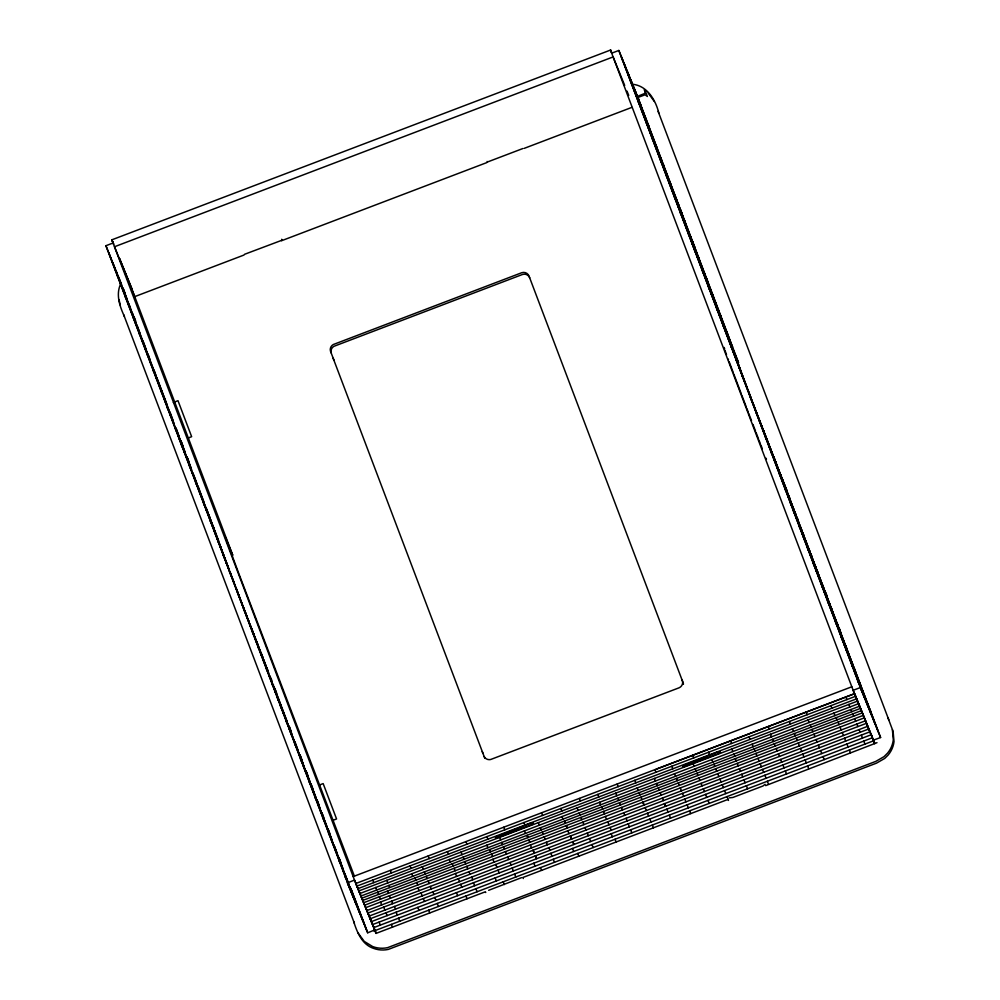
<?xml version="1.0" encoding="UTF-8"?>
<svg xmlns="http://www.w3.org/2000/svg" width="1000" height="1000" viewBox="0 0 1000 1000"><rect width="100%" height="100%" fill="white"/><g stroke="black" fill="none" stroke-linecap="round" stroke-linejoin="round"><path stroke-width="1.5" d="M692.95 244.7L692.487 241.225M121.175 282.95C115.35 293.788 119.663 306.163 124.4 316.488M495.487 837.075L530.025 823.4L532.888 822.837L533.413 824.025L495.95 838.312L495.475 837.188M682.575 765.85L717.125 752.188L719.987 751.612L720.512 752.8L683.05 767.087L682.562 765.962M765.15 784.35L762.938 786.012L732.825 797.487L729.35 797.85M521.512 877.663L488.663 890.312M187.8 438.15L191.637 436.675L178 400.7L173.388 402.438M332.738 820.425L336.562 818.95L323.162 783.6L319.4 785.013M349.562 888.162L105.925 245.712L113.062 243M611.688 53.175L618.837 50.462L639.113 100.412M638.55 95.925L644.725 93.475L645.163 90.775L647.375 96.475L645.113 94.787L638.1 97.387M522.875 148.525L487.312 162.062L487.062 161.45M244.088 255L134.738 296.625L114.488 246.75L613.112 56.925L624.688 85.425M281.537 240.738L486.725 162.625M524.188 148.375L631.912 107.362M353.188 876.587L851.812 686.775M873.112 739.412L874.688 743.575L854.438 693.7L355.812 883.512L111.862 239.825L610.675 50L611.825 52.85M656.188 769.212L854.625 693.688L874.688 743.575M356.887 886.125L855.662 696.25M357.925 888.662L856.675 698.8M358.862 890.95L857.6 701.087M359.913 893.512L858.637 703.662M360.95 896.05L859.65 706.188M361.838 898.213L860.525 708.375M362.762 900.45L861.438 710.612M363.688 902.712L862.337 712.875M364.7 905.188L863.337 715.362M365.725 907.675L864.338 717.862M366.9 910.562L865.512 720.75M367.938 913.1L866.525 723.3M369.162 916.087L867.738 726.287M370.262 918.75L868.812 728.962M371.425 921.6L869.963 731.812M372.638 924.562L871.15 734.775M373.888 927.562L872.362 737.8M373.925 931.025L874.038 740.638M376.238 933.325L355.812 883.512L376.062 933.388L485.412 891.762L485.725 892.525M727.025 796.6L728.138 799.362L522.863 877.5L523.288 878.538M876.988 742.688L765.7 785.612M631.562 84.213C646.737 84.975 655.588 99.738 658.812 113.05M644.137 89.913L646.162 91.463M680.387 210.775L681.8 213.05L680.975 210.75M825.475 593.562L826.888 595.837M648.175 93.025L654.325 101.475M731.363 344.012L726.2 331.4M727.425 334.725L726.988 333.787L734.65 354.8M214.475 529.925L214.213 529.312M358.15 933.088L364.25 941.4L372.7 946.575A26.263 25.438 -22.1 0 0 387.612 947.65L875.763 761.4L884 756.663L887.537 753.15A25.663 24.863 -22.1 0 0 893.3 739.85L892.4 729.7M750.788 397.85L751.188 398.537M237.875 593.112L238.275 593.8L235.987 587.65M244.525 254.312L282.062 240.2L281.712 239.262M206.55 509.188L206.575 509.588M639.125 792.6L640.062 794.887M501.737 842.387L502.638 844.613M747.613 389.5L748.8 392.275M617.775 798.213L618.688 800.438M720.85 317.288L719.3 313.625L751.213 398.45M789.788 498.162L788.612 495.238M839.887 630.025L839.488 628.938M132.287 289.637L119.45 258.325L132.113 289.7L232.787 555.312L224.737 535.638L238.612 573L354.425 876.237M207.1 510.5L207.425 511.262M713.512 299.387L714.425 301.613M731.525 344.412L732.5 346.825L732.275 346.2M744.438 381.138L746.413 385.975M784.175 485.637L785.1 487.925M755.062 751.112L754.137 748.85M695.25 768.775L696.137 770.95M540.438 827.712L541.325 829.887M424.387 871.888L425.275 874.062M200.613 494.637L201.513 496.875M213.287 526.663L213.562 527.325M231.525 576.4L233.5 581.225M621.625 57.825L622.675 60.412M624.637 65.25L625.688 67.85M626.712 70.35L627.6 72.55M628.513 74.8L629.412 77.013M630.45 79.562L631.438 82M632.638 84.938L633.625 87.387M634.888 90.487L635.95 93.1M637.1 95.95L638.3 98.9M639.538 101.938L640.75 104.938M629.612 78.7L630.662 81.3M632.6 86.088L633.663 88.675M634.525 90.812L635.438 93.062M636.35 95.325L637.362 97.8M638.375 100.288L639.55 103.188M640.575 105.725L641.787 108.713M642.875 111.388L644.038 114.237M645.238 117.188L646.462 120.213M647.688 123.212L648.8 125.975M637.812 100.525L638.862 103.112M640.825 107.963L641.875 110.55M642.862 112.963L643.763 115.175M644.663 117.4L645.575 119.65M646.587 122.137L647.6 124.625M648.775 127.513L649.8 130.05M651.012 133.038L652.1 135.712M653.263 138.575L654.463 141.525M655.688 144.537L656.9 147.55M645.788 121.4L646.85 124M647.975 126.65L649.025 129.238M649.862 131.263L650.775 133.537M651.7 135.8L652.7 138.275M653.713 140.762L654.887 143.663M655.925 146.2L657.138 149.188M658.213 151.862L659.375 154.713M660.575 157.662L661.8 160.688M663.025 163.688L664.137 166.45M651.625 136.962L652.663 139.537M654.638 144.4L655.675 146.962M656.675 149.412L657.562 151.588M658.5 153.925L659.425 156.175M660.425 158.663L661.438 161.15M662.613 164.05L663.65 166.588M664.862 169.575L665.95 172.25M667.1 175.1L668.3 178.05M669.525 181.062L670.75 184.075M659.6 157.85L660.65 160.413M662.775 165.688L663.825 168.275M664.663 170.325L665.575 172.575M666.488 174.838L667.5 177.325M668.512 179.8L669.688 182.7M670.713 185.238L671.925 188.225M673.012 190.9L674.175 193.75M675.375 196.713L676.6 199.725M677.825 202.738L678.938 205.487M680.362 209.237L681.225 211.388M665.825 174.45L666.875 177.013M668.85 181.887L669.887 184.45M670.888 186.9L671.762 189.075M672.825 191.7L673.737 193.95M674.75 196.438L675.75 198.925M676.925 201.812L677.962 204.35M679.175 207.338L680.263 210.012M681.413 212.862L682.625 215.825M683.838 218.837L685.062 221.85M673.812 195.338L674.85 197.9M677.575 204.725L678.625 207.312M679.45 209.338L680.375 211.612M681.287 213.875L682.3 216.363M683.312 218.85L684.488 221.737M685.512 224.275L686.725 227.262M687.812 229.938L688.975 232.787M690.175 235.75L691.4 238.762M692.613 241.775L693.737 244.525M694.137 245.575L695 247.712M680.225 211.938L679.75 210.775L680.788 213.55M680.037 211.938L681.075 214.5M683.05 219.375L684.1 221.938M685.088 224.375L685.975 226.562M686.925 228.888L687.837 231.15M688.838 233.625L689.85 236.112M691.025 239.013L692.062 241.55M693.275 244.537L694.362 247.213M695.512 250.062L696.712 253.012M697.938 256.025L699.163 259.037M688.025 232.812L689.062 235.387M691.287 240.912L692.337 243.5M693.162 245.525L694.087 247.8M695.037 250.162L696.05 252.638M697.062 255.125L698.238 258.025M699.262 260.562L700.475 263.55M701.562 266.225L702.725 269.075M703.925 272.025L705.15 275.038M706.363 278.05L707.487 280.812M693.6 247.3L693.975 248.225M694.237 249.425L695.288 251.988M697.262 256.85L698.3 259.425M699.3 261.863L700.175 264.037M701.125 266.375L702.038 268.637M703.05 271.112L704.062 273.6M705.238 276.5L706.263 279.037M707.475 282.025L708.562 284.7M709.725 287.55L710.925 290.5M712.15 293.512L713.375 296.525M702.225 270.3L703.275 272.863M705.013 277.113L706.062 279.7M706.912 281.788L707.812 284.025M708.737 286.288L709.737 288.775M710.75 291.262L711.925 294.15M712.962 296.688L714.175 299.675M715.263 302.35L716.413 305.2M720.062 314.188L721.188 316.938M708.45 286.913L709.488 289.475M711.462 294.337L712.513 296.9M715.337 303.863L716.25 306.125M717.262 308.6L718.275 311.087M721.725 319.587L722.775 322.188M726.363 331L727.537 333.925M716.438 307.787L717.475 310.35M718.863 313.663L719.887 316.188M720.662 318.062L721.575 320.312M722.775 324.688L723.812 327.25M725.788 332.113L726.825 334.675M730.75 345.562L731.8 348.125M611.65 52.862L610.487 50.012L854.438 693.7M627 91.125L628.737 95.4M736.137 359.938L737.175 362.5M739.075 367.175L740.125 369.75M742.325 376.287L743.375 378.85M746.125 385.788L747.175 388.35M750.525 397.725L751.562 400.288M756.4 413.413L757.438 415.988M759.425 420.85L760.462 423.413M764.825 435.45L765.863 438.025M768.425 444.438L769.45 446.962M770.438 449.4L771.35 451.65M770.7 451.15L771.737 453.713M773.725 458.587L774.762 461.15M776.675 465.85L775.763 463.625M777.588 468.1L778.5 470.35M779.513 472.837L780.525 475.325M785.025 486.425L784 483.913M786.188 489.275L787.463 492.45M779.025 472.938L780.075 475.5M782.225 480.85L783.288 483.45M786.012 490.188L787.025 492.675M788.037 495.163L789.212 498.05M790.238 500.588L791.45 503.575M792.575 506.325L793.55 508.725M796.1 515.013L794.788 511.763M784.912 488.638L785.95 491.2M787.925 496.062L788.975 498.625M790.025 501.25L790.913 503.425M791.787 505.588L792.712 507.837M793.725 510.325L794.725 512.812M795.9 515.712L796.938 518.25M798.15 521.237L799.237 523.913M800.387 526.763L801.587 529.712M802.812 532.725L804.038 535.737M790.562 503.1L790.875 503.875M793.238 510.425L794.275 512.987M795.95 517.062L797 519.65M797.9 521.85L798.825 524.125M799.712 526.312L800.725 528.8M801.725 531.287L802.9 534.188M803.938 536.725L805.15 539.712M806.237 542.388L807.387 545.237M808.587 548.188L809.812 551.2M811.038 554.212L812.163 556.975M799.112 526.112L800.163 528.688M802.138 533.55L803.175 536.112M804.237 538.725L805.125 540.913M806 543.075L806.912 545.325M807.925 547.812L808.938 550.3M810.113 553.2L811.137 555.737M812.35 558.725L813.438 561.4M814.6 564.25L815.8 567.2M817.025 570.212L818.25 573.225M804.175 539.062L804.625 540.163M826.087 593.6L827 595.988M807.45 547.9L808.487 550.475M809.688 553.288L810.738 555.875M811.625 558.075L812.55 560.35M813.462 562.6L814.475 565.087M815.487 567.575L816.663 570.462M817.688 573L818.9 575.988M819.987 578.663L821.15 581.512M822.35 584.475L823.575 587.487M824.788 590.5L826.4 594.375M813.325 563.6L814.362 566.163M816.338 571.038L817.387 573.6M818.438 576.213L819.325 578.387M820.1 580.275L821.012 582.525M822.025 585.013L823.037 587.5M824.212 590.388L825.238 592.925M826.45 595.913L827.537 598.587M828.7 601.438L829.9 604.4M831.125 607.413L832.337 610.425M839.287 628.538L840.15 630.688M821.65 585.388L822.7 587.95M824.475 592.325L825.537 594.913M826.425 597.112L827.337 599.375M828.263 601.638L829.275 604.125M830.275 606.613L831.45 609.5M832.487 612.038L833.7 615.025M834.788 617.7L835.938 620.55M837.138 623.513L838.363 626.525M839.587 629.538L840.713 632.288M827.537 601.087L828.575 603.65M830.55 608.525L831.587 611.087M832.65 613.7L833.538 615.887M834.412 618.038L835.337 620.3M836.338 622.775L837.35 625.262M838.525 628.162L839.55 630.7M840.763 633.688L841.85 636.362M843.012 639.212L844.212 642.163M845.438 645.175L846.663 648.188M724.087 347.463L724.663 348.862M835.462 621.838L836.513 624.425M839.275 631.35L840.325 633.95M841.213 636.15L842.138 638.413M843.062 640.675L844.062 643.162M845.075 645.65L846.25 648.538M847.288 651.075L848.5 654.062M849.575 656.737L850.738 659.587M851.938 662.55L853.162 665.562M854.388 668.575L855.5 671.338M841.35 637.525L842.4 640.125M844.362 644.963L845.413 647.562M846.462 650.138L847.362 652.35M848.263 654.562L849.175 656.825M850.188 659.3L851.2 661.787M852.362 664.688L853.4 667.225M854.613 670.212L855.7 672.887M856.85 675.738L858.062 678.688M859.275 681.712L860.5 684.712M851.65 664.538L852.7 667.125M854.65 671.912L855.7 674.513M856.575 676.65L857.487 678.9M858.4 681.15L859.412 683.637M860.413 686.125L861.587 689.013M862.625 691.55L863.838 694.538M864.925 697.212L866.075 700.062M867.275 703.025L868.5 706.038M869.725 709.05L870.85 711.812M857.525 680.238L858.587 682.825M880.588 737.513L860.312 687.575L853.175 690.3L873.4 740.125L880.6 737.525L765.6 436.062M845.863 697.025L846.9 699.587M848.863 704.412L849.9 706.975M850.95 709.55L851.825 711.712M852.75 713.975L853.625 716.15M854.65 718.675L855.662 721.162M856.85 724.075L857.85 726.562M859.163 729.775L860.163 732.25M861.325 735.1L862.475 737.938M863.775 741.15L864.975 744.087M836.188 717.638L837.1 719.875M840.037 727.113L841.213 730M842.237 732.537L843.45 735.525M844.538 738.2L845.7 741.05M846.9 744.013L848.125 747.025M830.888 705.662L831.925 708.225M833.888 713.062L834.925 715.625M849.35 750.037L850.475 752.788M806.137 712.15L807.175 714.712M808.05 719.95L809.1 722.537M810.2 725.013L811.1 727.212M813.925 734.175L814.938 736.663M818.35 745.088L819.438 747.763M820.6 750.612L821.8 753.562M823.025 756.587L824.237 759.587M816.112 739.562L817.138 742.1M794.412 733.512L795.337 735.775M796.263 738.037L797.262 740.525M798.275 743.012L799.45 745.9M800.487 748.438L801.7 751.425M802.775 754.1L803.938 756.95M805.138 759.912L806.363 762.925M807.588 765.938L808.7 768.688M789.412 721.45L790.462 724.013M792.412 728.838L793.475 731.425M768.337 726.538L769.375 729.1M770.45 734.262L771.488 736.825M772.6 739.325L773.487 741.5M774.312 743.787L775.225 746.05M776.237 748.525L777.237 751.012M778.413 753.913L779.45 756.45M780.662 759.438L781.75 762.113M782.9 764.963L784.1 767.913M785.325 770.925L786.55 773.938M755.975 753.375L756.988 755.863M758 758.337L759.175 761.237M760.2 763.775L761.413 766.762M762.5 769.438L763.662 772.288M764.862 775.238L766.087 778.263M767.3 781.263L768.425 784.025M752.138 744.163L753.188 746.762M748.988 736.838L750.025 739.4M730.537 740.925L731.575 743.487M731.762 748.988L732.812 751.55M733.925 754.05L734.812 756.225M735.337 758.625L736.25 760.875M737.262 763.363L738.275 765.85M739.45 768.737L740.475 771.275M741.688 774.275L742.775 776.938M743.938 779.8L745.138 782.75M746.363 785.763L747.575 788.775M713.863 764.175L714.788 766.45M715.7 768.7L716.7 771.188M717.712 773.675L718.888 776.575M719.912 779.112L721.125 782.1M722.212 784.775L723.375 787.625M724.575 790.575L725.8 793.587M711.862 759.5L712.913 762.1M728.05 799.388L728.487 800.45M708.562 752.225L709.6 754.788M692.738 755.312L693.775 757.875M693.088 763.713L694.137 766.275M696.963 773.238L697.875 775.487M698.888 777.975L699.887 780.462M701.062 783.35L702.1 785.888M703.312 788.875L704.4 791.55M705.55 794.4L706.75 797.362M707.975 800.375L709.2 803.388M671.787 766.225L672.825 768.787M674.5 773.7L675.55 776.3M676.5 778.375L677.412 780.65M678.263 782.962L679.262 785.438M680.275 787.925L681.45 790.825M682.475 793.363L683.688 796.35M684.775 799.025L685.938 801.875M687.138 804.825L688.363 807.85M689.587 810.85L690.7 813.612M654.938 769.7L655.975 772.262M656.575 783.5L657.463 785.675M658.275 787.95L659.188 790.212M660.2 792.7L661.213 795.188M662.387 798.075L663.413 800.612M664.625 803.6L665.713 806.275M666.875 809.125L668.075 812.087M669.3 815.1L670.525 818.112M654.412 778.438L655.462 781M664.475 803.662L665.562 806.338M634.812 780.3L635.85 782.862M637.137 787.925L638.188 790.525M640.9 797.175L641.988 799.638M643 802.125L644.175 805.013M645.125 807.575L646.413 810.537M647.425 813.238L648.662 816.062M649.862 819.025L651.087 822.038M652.3 825.05L653.425 827.8M642.775 802.2L643.95 805.1M617.137 784.087L618.188 786.65M626.1 818.275L627.188 820.95M615.725 793.162L616.775 795.725M619.6 802.675L620.513 804.938M621.525 807.425L622.525 809.912M623.713 812.825L624.725 815.312M628.188 823.85L629.388 826.812M630.612 829.825L631.838 832.837M597.837 794.375L598.875 796.938M615.025 839.237L616.15 841.988M601.712 806.888L602.7 809.112M603.538 811.4L604.625 813.85M607.762 821.8L609.05 824.762M610.062 827.463L611.3 830.288M599.562 802.237L600.612 804.825M605.337 816.462L606.512 819.35M611.175 833.75L612.4 836.762M579.35 798.487L580.388 801.038M577.05 807.887L578.088 810.45M580.913 817.4L581.825 819.663M582.837 822.15L583.85 824.638M585.037 827.55L586.05 830.037M587.263 833.05L588.35 835.725M589.513 838.575L590.712 841.538M591.938 844.55L593.162 847.562M579.113 812.987L580 815.163M560.862 808.45L561.9 811.012M565.337 823.337L564.438 821.087L565.262 823.363M567.275 828.075L566.263 825.588L567.188 828.112M570.487 835.987L571.7 838.975M572.788 841.65L573.938 844.513L572.7 841.688M577.75 853.425L578.862 856.188M570.4 836.025L571.613 839.013M561.975 816.538L563.025 819.125M567.825 830.738L569 833.625M572.5 848.475L573.725 851.488M541.55 812.875L542.587 815.425M548.888 847.663L549.975 850.337M538.362 822.613L539.4 825.175M542.238 832.125L543.15 834.388M544.163 836.875L545.163 839.362M546.35 842.275L547.362 844.762M550.825 853.3L552.025 856.263M553.25 859.275L554.475 862.288M523.888 822.525L524.925 825.088M540.462 867.625L541.587 870.375M527.987 837.55L527.075 835.312L527.9 837.588M528.9 839.812L529.913 842.3L528.825 839.85M533.125 850.212L534.338 853.2M535.425 855.875L536.587 858.725L535.35 855.913M533.05 850.25L534.263 853.238M530.388 844.987L531.562 847.875M524.4 830.85L525.45 833.438M533.812 863.2L535.037 866.213M503.75 827.262L504.787 829.825M510.062 862.45L511.138 865.125M503.55 846.85L504.462 849.112M505.475 851.6L506.488 854.087M507.675 857L508.675 859.488M512.15 868.025L513.35 870.987M514.575 874L515.8 877.013M486.925 836.6L487.962 839.163M503.188 881.812L504.312 884.562M489.637 849.562L490.625 851.775M491.463 854.062L492.55 856.525M495.688 864.463L496.975 867.425M497.987 870.125L499.225 872.95M492.887 859.262L494.062 862.15M486.812 845.15L487.875 847.738M495.138 877.925L496.362 880.938M465.95 841.65L466.987 844.212M471.675 877.05L472.762 879.725M460.988 852.075L462.025 854.638M464.875 861.575L465.788 863.838M466.8 866.325L467.8 868.812M468.988 871.725L470 874.212M473.462 882.75L474.675 885.713M475.887 888.725L477.113 891.737M463.963 859.338L463.05 857.113M465.913 896L467.025 898.763M447.438 851.637L448.475 854.188M452.275 863.787L453.263 866M454.1 868.288L455.2 870.738M458.325 878.688L459.625 881.65M460.625 884.35L461.863 887.175M455.45 873.512L456.625 876.413M449.237 859.45L450.288 862.05M456.45 892.65L457.675 895.662M428.15 856.038L429.188 858.6M432.85 891.838L433.938 894.513M422.3 866.8L423.35 869.362M426.188 876.3L427.1 878.562M428.113 881.05L429.125 883.538M430.312 886.45L431.312 888.938M434.787 897.475L435.988 900.438M437.212 903.45L438.438 906.462M428.638 910.188L429.75 912.95M410 865.888L411.037 868.45M414.913 878L415.825 880.25M416.825 882.475L417.837 884.963M420.975 892.913L422.262 895.863M423.275 898.575L424.513 901.388M417.95 887.788L419.125 890.688M417.775 907.375L419 910.387M390.363 870.425L391.4 872.987M388.888 885.425L389.75 887.537M386.812 880.312L387.85 882.875M394.475 906.45L395.55 909.125M387.5 891.025L388.425 893.288M389.438 895.775L390.438 898.263M391.625 901.175L392.638 903.662M396.1 912.2L397.312 915.163M398.525 918.175L399.75 921.188M391.35 924.388L392.475 927.138M372.713 880.075L373.75 882.638M375.712 887.463L376.75 890.025M377.625 892.163L378.55 894.438M379.45 896.663L380.487 899.225M383.688 907.1L384.9 910.088M385.988 912.763L387.15 915.612M380.513 902.038L381.688 904.938M105.925 245.712L116.5 272.262M118.075 275.637L118.5 276.675M116.7 273.962L117.75 276.55M119.688 281.337L120.75 283.938M121.613 286.075L122.525 288.312M124.9 295.775L125.95 298.375M127.912 303.212L128.963 305.8M131.75 312.65L132.662 314.913M133.675 317.4L134.688 319.875M379.087 922.1L380.312 925.113M135.062 321.9L136.125 324.5M132.875 316.663L133.938 319.25M138.713 332.225L139.75 334.787M141.725 339.65L142.775 342.225M143.763 344.663L144.65 346.838M145.588 349.175L146.512 351.438M147.525 353.925L148.525 356.413M146.7 353.1L147.738 355.675M149.863 360.938L150.912 363.537M151.75 365.588L152.662 367.825M153.575 370.087L154.588 372.575M152.912 369.712L153.963 372.275M155.938 377.137L156.975 379.7M157.975 382.15L158.863 384.325M160.9 390.588L161.938 393.15M164.662 399.975L165.712 402.575M166.825 406.012L167.875 408.8M167.125 407.188L168.162 409.762M170.138 414.625L171.188 417.188M172.175 419.637L173.062 421.812M175.113 428.075L176.15 430.637M178.375 436.163L179.425 438.75M180.25 440.788L181.175 443.062M184.15 450.387L185.325 453.275M181.075 443.488L179.4 439.2M181.337 444.675L182.375 447.238M184.35 452.113L185.387 454.675M186.388 457.113L187.275 459.3M189.312 465.562L190.362 468.125M192.1 472.362L193.15 474.963M194.9 479.275L193.975 477M195.538 482.163L196.575 484.725M198.562 489.588L199.6 492.163M209.125 515.612L209.5 516.55M203.525 503.038L204.562 505.613M205.95 508.913L206.975 511.45M207.75 513.325L208.663 515.562M209.862 519.938L210.9 522.5M217.838 540.812L218.888 543.387M223.225 555.2L224.262 557.762M226.163 562.438L227.213 565M229.412 571.55L230.463 574.113M233.212 581.038L234.262 583.6M237.613 592.975L238.65 595.538M243.487 608.675L244.537 611.237M246.513 616.112L247.55 618.675M251.912 630.712L252.95 633.275M255.512 639.688L256.537 642.212M257.787 646.4L258.837 648.962M260.812 653.838L261.85 656.4M262.875 658.938L263.762 661.1M264.675 663.35L265.587 665.612M266.6 668.1L267.613 670.575L261.05 653.075M271.212 679.438L271.562 680.312M273.562 685.238L273.325 684.675M266.125 668.188L267.162 670.763M269.325 676.112L270.375 678.7M275.125 690.413L276.3 693.312M272 683.888L273.038 686.45M275.012 691.325L276.062 693.888M277.113 696.5L278 698.688M277.962 699.137L277.5 698L278.538 700.75M283.038 712.312L284.1 714.912M280.325 705.675L281.363 708.238M286.2 721.375L287.25 723.938M289.225 728.812L290.262 731.375M290.575 732.525L292.213 736.175M291.275 734.312L291.712 735.413M294.538 743.162L295.575 745.725M298.712 753.325L299.637 755.6M302.575 762.825L303.75 765.725M300.413 758.863L301.45 761.425M303.438 766.287L304.475 768.863M305.538 771.462L306.413 773.65M311.562 787.575L312.625 790.163M313.525 792.387L314.438 794.638M308.738 780.65L309.788 783.213M314.625 796.338L315.663 798.913M317.638 803.775L318.675 806.338M319.738 808.962L320.625 811.137M321.5 813.288L322.425 815.55M322.55 817.087L323.612 819.688M330.15 835.938L331.15 838.425M328.438 832.788L329.487 835.375M331.45 840.212L332.5 842.812M333.55 845.4L334.45 847.6M338.738 859.788L339.787 862.387M352.013 892.475L353.162 895.325M354.775 899.287L355.588 901.3M344.625 875.487L345.675 878.088M347.638 882.925L348.688 885.512M349.712 888.012L350.6 890.225M351.512 892.475L352.413 894.675M353.45 897.225L354.438 899.675M355.637 902.613L356.625 905.05M357.887 908.15L358.938 910.763M360.1 913.612L361.3 916.575M362.512 919.562L363.738 922.575M367.675 932.763L347.4 882.825L354.55 880.113L374.775 929.938L367.688 932.788L353 894.05M742.887 377.062L745.05 382.388M779.488 472L786.025 488.225M785.888 487.85L787.375 491.575M790.487 502.912L791.45 505.5M838.025 722.138L839.025 724.625M812 729.438L812.913 731.7M499.675 837.337L500.712 839.912M411.65 873.763L412.7 876.338M229.988 572.312L232.138 577.638M266.9 668.062L267.35 669.175M784.35 484.913L750.037 395.863M271.025 679.137L271.438 680.175M766.038 458.225L766.438 459.225M260.275 650.763L260.675 651.762M693.538 247.15L692.312 243.95M739.837 368.988L742.763 376.35M226.925 564.25L229.363 570.375L225.875 560.862M736.988 361.425L740.65 370.75M777.25 466.188L762.675 428.45M224.075 556.688L227.738 566M263.975 660.512L264.337 661.45M267.863 671.15L268.688 673.238M734.225 354.1L738.587 365.262M797.312 518L798.35 520.525M804.125 538.925L803.025 536.062M221.863 550.75L225.675 560.525M257.013 642.463L258.475 646.225M265.963 666.275L267.462 670.1M718.812 311.112L717.725 308.45M731.525 346.925L736.65 360.112M760.863 445L762.3 448.688M218.612 542.188L223.738 555.363M255.087 637.525L256.525 641.225M265.512 665.125L260.925 653.275M726.888 334.538L734.762 355.075M758.938 440.025L760.375 443.75M250.25 624.975L255.325 638.325M255.763 639.462L257.413 643.725M353.675 921.513C357.05 932.188 361.85 944.362 373.413 948.337A26.263 25.438 -22.1 0 0 388.325 949.4L876.475 763.162L884.725 758.425L888.263 754.912A25.663 24.863 -22.1 0 0 894.013 741.612L893.112 731.462L888.075 718.075M723.875 324.888L725.05 327.775M724.85 329.075L731.312 345.875M756.012 432.438L758.462 438.787M482.262 751.637L484.875 758.337M211.938 524.325L218.412 541.125M252.225 630.3L253.55 633.75M255.012 637.925L258.412 646.775M720.688 317.762L730 342.312M765.138 435.037L749.338 393.688M752.938 424.412L755.525 431.175M207.775 513.025L215.512 533.337M210.8 521.2L217.087 537.575M245.738 613.212L249.237 622.35M247.763 619.012L254.525 636.675M719.225 313.488L727.613 335.75M746.275 406.987L741.762 395.112M746.787 408.325L748.312 412.325M748.763 413.488L749.65 415.8M750.088 416.962L751.513 420.675M207.113 511.025L214.7 531M206.825 510.112L213.625 527.975M236.425 588.938L238.625 594.725M238.85 595.163L240.487 599.6M240.95 600.812L245.7 613.275M237.125 591.125L247.275 617.75L245.562 612.9M290.113 731.312L290.438 732.138M658.088 111.287L888.787 719.837M637.938 97.513L738.55 362.775L730.5 343.1L740.438 369.988M634.288 88.525L730.4 341.688M781.925 478.05L878.25 731.75M630.837 80.013L731.587 345.625M774.112 457.825L874.663 722.925M627.625 72.1L720.037 315.912M871.338 714.725L769.575 446.538M623.9 62.938L729.737 342.188M759.6 420.962L868.138 706.862M620.95 55.663L864.4 697.65M618.837 50.462L861.4 690.263M871.2 734.312L872.3 737.212M741.3 393.9L733.763 373.963M333.188 358.35L482.975 753.4M374.487 929.237L376.062 933.388M351.087 888.988L352.713 893.288M123.125 288.175L124.75 292.45M134.1 316.913L135.738 321.25M181.1 441.125L182.763 445.513M187.087 456.925L188.725 461.25M275.012 688.925L276.663 693.25M290.75 730.438L289.113 726.1L291.688 733.512M300.087 755.05L301.737 759.412M306.137 771.038L307.762 775.337M311.075 784.062L312.725 788.4M317.113 799.975L318.75 804.312M322.038 812.987L323.688 817.325M328.062 828.888L329.712 833.225M339.05 857.875L340.712 862.262M350.112 886.838L366.562 930.013M119.138 278.263L121.625 284.637M122.925 288.25L126.713 298.25M128.875 303.962L130.525 308.3M132.137 312.362L135.45 321.312M137.025 325.25L139.762 332.688M143.112 341.125L146.412 350.225M148.1 354.275L149.738 358.975M154.075 370.25L155.725 374.8M156.9 377.9L161.762 390.712M161.863 390.975L166.688 403.725M170.025 412.137L172.775 419.762M176.062 428.038L178.762 435.575M180.975 441.025L184.737 451.325M190.738 467.188L186.912 457.088L191.713 469.963M192.925 472.95L196.725 482.962M198.025 486L200.712 493.488M201.038 494.325L203.725 501.438M205.875 507.113L213.725 528M215.1 531.425L218.675 540.887M261.2 653.075L262.738 657.125M267.05 668.487L267.6 669.95M269.925 675.9L271.675 680.312M274.237 687.275L277.7 696.587M278.125 697.537L280.738 704.613M280.925 705.113L286.762 720.512M295.038 741.938L297.738 749.475M299.988 755L302.7 762.562M305.95 770.95L309.75 781.15M310.825 784.013L315.738 796.975M316.85 799.887L319.688 807.387M321.8 812.962L326.75 826.038M327.863 828.938L331.75 839.2M336.712 852.312L333.938 844.987L359.45 912.513M338.913 857.913L342.7 868.112M344.9 873.9L348.75 884.075M350.975 889.538L362.912 921.025M116.188 271.075L121.725 285.7M122.8 288.125L174.325 424.25M175.9 428.212L185.763 454.45M192.787 473.188L205.362 506.35M205.787 507.463L206.637 509.712M266.762 668.337L268.488 672.387M269.8 676.35L281.7 707.763M281.812 708.075L298.738 752.712M299.825 755.2L304.762 768.612M305.825 771.012L332.75 842.438M112.788 262.613L210.275 519.837M231.912 576.9L235.625 586.85M256.85 642.7L356.238 904.6M108.925 253.1L353.4 897.613M123.688 314.725L354.387 923.275M693.913 244.85L694.375 246.062M773.962 457.825L783.4 482.55M735.588 357.738L742.75 376.688M264 660.65L267.25 669.225M229.925 571.613L231.475 575.725M229.35 570.662L218.75 542.537M229.725 571.275L231.337 575.513M772.7 454.6L778.763 470.75M729.188 361.8L733.288 372.713M333.913 360.112L330.475 351.138A5.838 5.663 -22.1 0 1 333.275 344.538L521.663 272.75A5.838 5.663 -22.1 0 1 529 276.025L683.3 683.238A5.838 5.663 -22.1 0 1 683.388 684.338M261.812 655.238L265.35 664.663M221.737 550.05L225.475 560M218.3 541.362L213.975 529.8L221.325 548.975L219.062 542.9M167.3 407.262L166.85 406.062M728.15 359.025L728.475 359.888M258.788 647.312L260.312 651.4M261.837 655.475L263.375 659.562M257.188 643.188L261.375 654.412M222.7 552.425L223.425 554.338M837.6 624.087L838.175 626.3M765.537 436.075L772.35 454.175M252.625 631.325L259.438 649.425M222.387 551.562L219.163 542.863M217.738 539.338L218.575 541.575M213.5 528.525L210.725 521.05M763.375 430.462L766.862 439.9M724.938 350.325L726.5 354.575M250.963 627.062L253.45 633.812M209.4 517.45L207.738 512.888M761.038 424.35L763.675 431.6M248.125 619.6L250.763 626.862M758.475 417.65L760.675 423.762M214.975 531.763L215.6 533.5M756.025 411.238L757.375 415.112M243.113 606.5L244.462 610.375M214.225 529.6L214.513 530.462M753.587 404.837L754.087 406.512M682.212 680.238L682.588 681.475A5.838 5.663 -22.1 0 1 679.125 687.788L490.7 759.488A5.838 5.663 -22.1 0 1 484.162 756.575M240.675 600.087L241.175 601.775M119.087 299.625L120.087 304.85M529.712 277.787A5.838 5.663 -22.1 0 0 522.375 274.513L333.988 346.3A5.838 5.663 -22.1 0 0 331.188 352.9M113.612 244.1L111.862 239.825L113.6 244.1"/></g></svg>
